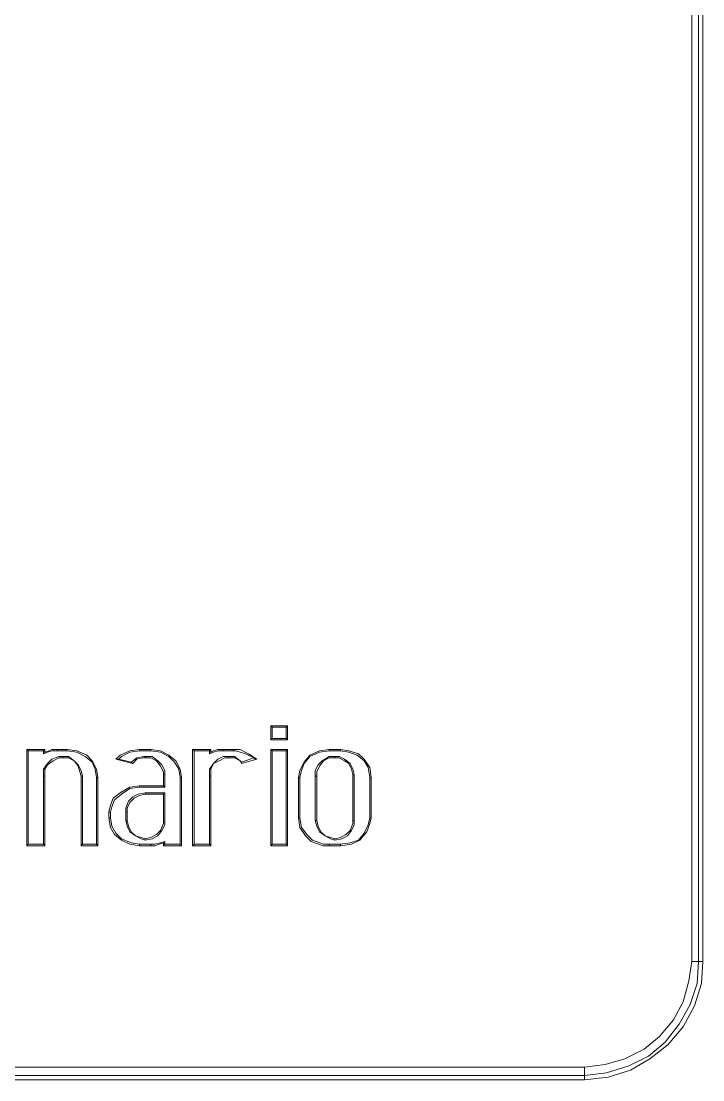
# Model space of a CAD drawing. Header units: centimetres. Extents: x 1.7 to 14.7, y -6.1 to 6.1.
# Drawn here: x 12.969 to 14.694, y -6.121 to -3.442 of the extents above; entities that cross this region are included whole.
import ezdxf

# ---------------------------------------------------------------- set-up
doc = ezdxf.new("R2010")
doc.units = ezdxf.units.CM
doc.header["$MEASUREMENT"] = 0
doc.layers.add('Camada 1', color=7, linetype='Continuous')

msp = doc.modelspace()

# ---------------------------------------------------------------- linework, layer by layer
at = {"layer": 'Camada 1', "color": 251, "lineweight": 9}
for points in [[(14.6662, -5.82161), (14.6662, -5.82161), (14.6662, 5.82004), (14.6662, 5.82004)], [(14.68384, 5.82004), (14.68384, 5.82004), (14.68384, -5.82161), (14.68384, -5.82161)], [(14.69443, -5.82161), (14.69443, -5.82161), (14.69443, 5.82004), (14.69443, 5.82004)], [(13.60434, -5.22895), (13.60434, -5.22895), (13.60082, -5.22542), (13.60082, -5.22542)], [(13.64315, -5.22542), (13.64315, -5.22542), (13.60082, -5.22542), (13.60082, -5.22542)], [(13.60082, -5.22542), (13.60082, -5.22542), (13.60082, -5.2607), (13.60082, -5.2607)], [(13.63962, -5.22895), (13.63962, -5.22895), (13.64315, -5.22542), (13.64315, -5.22542)], [(13.64315, -5.2607), (13.64315, -5.2607), (13.64315, -5.22542), (13.64315, -5.22542)], [(13.63962, -5.22895), (13.63962, -5.22895), (13.60434, -5.22895), (13.60434, -5.22895)], [(13.60434, -5.22895), (13.60434, -5.22895), (13.60434, -5.25717), (13.60434, -5.25717)], [(13.63962, -5.25717), (13.63962, -5.25717), (13.63962, -5.22895), (13.63962, -5.22895)], [(13.60434, -5.25717), (13.60434, -5.25717), (13.60082, -5.2607), (13.60082, -5.2607)], [(13.60082, -5.2607), (13.60082, -5.2607), (13.64315, -5.2607), (13.64315, -5.2607)], [(13.60434, -5.25717), (13.60434, -5.25717), (13.63962, -5.25717), (13.63962, -5.25717)], [(13.63962, -5.25717), (13.63962, -5.25717), (13.64315, -5.2607), (13.64315, -5.2607)], [(12.98698, -5.28892), (12.98698, -5.28892), (12.98345, -5.28539), (12.98345, -5.28539)], [(12.98345, -5.28539), (12.98345, -5.28539), (12.98345, -5.52881), (12.98345, -5.52881)], [(13.02932, -5.28539), (13.02932, -5.28539), (12.98345, -5.28539), (12.98345, -5.28539)], [(13.02579, -5.28892), (13.02579, -5.28892), (12.98698, -5.28892), (12.98698, -5.28892)], [(12.98698, -5.28892), (12.98698, -5.28892), (12.98698, -5.52528), (12.98698, -5.52528)], [(13.02579, -5.28892), (13.02579, -5.28892), (13.02932, -5.28539), (13.02932, -5.28539)], [(13.02579, -5.29598), (13.02579, -5.29598), (13.02579, -5.28892), (13.02579, -5.28892)], [(13.02932, -5.29245), (13.02932, -5.29245), (13.02932, -5.28539), (13.02932, -5.28539)], [(13.06107, -5.28892), (13.06107, -5.28892), (13.06107, -5.28539), (13.06107, -5.28539)], [(13.08576, -5.28539), (13.08576, -5.28539), (13.06107, -5.28539), (13.06107, -5.28539)], [(13.08576, -5.28892), (13.08576, -5.28892), (13.06107, -5.28892), (13.06107, -5.28892)], [(13.07518, -5.30303), (13.07518, -5.30303), (13.07518, -5.30656), (13.07518, -5.30656)], [(13.08576, -5.28892), (13.08576, -5.28892), (13.08576, -5.28539), (13.08576, -5.28539)], [(13.2692, -5.28892), (13.2692, -5.28892), (13.2692, -5.28539), (13.2692, -5.28539)], [(13.29743, -5.28539), (13.29743, -5.28539), (13.2692, -5.28539), (13.2692, -5.28539)], [(13.29743, -5.28892), (13.29743, -5.28892), (13.2692, -5.28892), (13.2692, -5.28892)], [(13.28332, -5.30303), (13.28332, -5.30303), (13.28332, -5.30656), (13.28332, -5.30656)], [(13.29743, -5.28892), (13.29743, -5.28892), (13.29743, -5.28539), (13.29743, -5.28539)], [(13.40679, -5.28892), (13.40679, -5.28892), (13.40326, -5.28539), (13.40326, -5.28539)], [(13.44912, -5.28539), (13.44912, -5.28539), (13.40326, -5.28539), (13.40326, -5.28539)], [(13.40326, -5.28539), (13.40326, -5.28539), (13.40326, -5.52881), (13.40326, -5.52881)], [(13.44559, -5.28892), (13.44559, -5.28892), (13.40679, -5.28892), (13.40679, -5.28892)], [(13.40679, -5.28892), (13.40679, -5.28892), (13.40679, -5.52528), (13.40679, -5.52528)], [(13.44559, -5.28892), (13.44559, -5.28892), (13.44912, -5.28539), (13.44912, -5.28539)], [(13.44559, -5.29598), (13.44559, -5.29598), (13.44559, -5.28892), (13.44559, -5.28892)], [(13.44912, -5.29245), (13.44912, -5.29245), (13.44912, -5.28539), (13.44912, -5.28539)], [(13.48087, -5.28892), (13.48087, -5.28892), (13.48087, -5.28539), (13.48087, -5.28539)], [(13.50557, -5.28539), (13.50557, -5.28539), (13.48087, -5.28539), (13.48087, -5.28539)], [(13.50557, -5.28892), (13.50557, -5.28892), (13.48087, -5.28892), (13.48087, -5.28892)], [(13.50557, -5.28892), (13.50557, -5.28892), (13.50557, -5.28539), (13.50557, -5.28539)], [(13.60434, -5.28892), (13.60434, -5.28892), (13.60082, -5.28539), (13.60082, -5.28539)], [(13.64315, -5.28539), (13.64315, -5.28539), (13.60082, -5.28539), (13.60082, -5.28539)], [(13.60082, -5.28539), (13.60082, -5.28539), (13.60082, -5.52881), (13.60082, -5.52881)], [(13.63962, -5.28892), (13.63962, -5.28892), (13.60434, -5.28892), (13.60434, -5.28892)], [(13.60434, -5.28892), (13.60434, -5.28892), (13.60434, -5.52528), (13.60434, -5.52528)], [(13.63962, -5.28892), (13.63962, -5.28892), (13.64315, -5.28539), (13.64315, -5.28539)], [(13.63962, -5.52528), (13.63962, -5.52528), (13.63962, -5.28892), (13.63962, -5.28892)], [(13.64315, -5.52881), (13.64315, -5.52881), (13.64315, -5.28539), (13.64315, -5.28539)], [(13.74898, -5.28892), (13.74898, -5.28892), (13.74898, -5.28539), (13.74898, -5.28539)], [(13.7772, -5.28539), (13.7772, -5.28539), (13.74898, -5.28539), (13.74898, -5.28539)], [(13.7772, -5.28892), (13.7772, -5.28892), (13.74898, -5.28892), (13.74898, -5.28892)], [(13.76309, -5.30303), (13.76309, -5.30303), (13.76309, -5.30656), (13.76309, -5.30656)], [(13.7772, -5.28892), (13.7772, -5.28892), (13.7772, -5.28539), (13.7772, -5.28539)], [(13.20923, -5.31009), (13.20923, -5.31009), (13.25157, -5.32067), (13.25157, -5.32067)], [(13.21629, -5.31009), (13.21629, -5.31009), (13.24804, -5.31714), (13.24804, -5.31714)], [(13.52673, -5.31714), (13.52673, -5.31714), (13.55848, -5.30656), (13.55848, -5.30656)], [(13.52673, -5.32067), (13.52673, -5.32067), (13.56554, -5.31009), (13.56554, -5.31009)], [(13.02579, -5.52528), (13.02579, -5.52528), (13.02579, -5.35242), (13.02579, -5.35242)], [(13.02579, -5.35242), (13.02579, -5.35242), (13.02932, -5.35242), (13.02932, -5.35242)], [(13.02932, -5.52881), (13.02932, -5.52881), (13.02932, -5.35242), (13.02932, -5.35242)], [(13.12457, -5.35242), (13.12457, -5.35242), (13.12104, -5.35242), (13.12104, -5.35242)], [(13.12104, -5.35242), (13.12104, -5.35242), (13.12104, -5.52881), (13.12104, -5.52881)], [(13.12457, -5.35242), (13.12457, -5.35242), (13.12457, -5.52528), (13.12457, -5.52528)], [(13.15984, -5.52528), (13.15984, -5.52528), (13.15984, -5.35595), (13.15984, -5.35595)], [(13.15984, -5.35595), (13.15984, -5.35595), (13.16337, -5.35595), (13.16337, -5.35595)], [(13.16337, -5.52881), (13.16337, -5.52881), (13.16337, -5.35595), (13.16337, -5.35595)], [(13.32918, -5.34889), (13.32918, -5.34889), (13.32918, -5.37711), (13.32918, -5.37711)], [(13.3327, -5.34889), (13.3327, -5.34889), (13.3327, -5.38064), (13.3327, -5.38064)], [(13.37151, -5.35595), (13.37151, -5.35595), (13.37504, -5.35595), (13.37504, -5.35595)], [(13.44559, -5.52528), (13.44559, -5.52528), (13.44559, -5.35242), (13.44559, -5.35242)], [(13.44559, -5.35242), (13.44559, -5.35242), (13.44912, -5.35242), (13.44912, -5.35242)], [(13.44912, -5.52881), (13.44912, -5.52881), (13.44912, -5.35242), (13.44912, -5.35242)], [(13.6749, -5.35595), (13.6749, -5.35595), (13.67137, -5.35595), (13.67137, -5.35595)], [(13.67137, -5.35595), (13.67137, -5.35595), (13.67137, -5.45825), (13.67137, -5.45825)], [(13.6749, -5.35595), (13.6749, -5.35595), (13.6749, -5.45825), (13.6749, -5.45825)], [(13.7137, -5.35242), (13.7137, -5.35242), (13.7137, -5.46531), (13.7137, -5.46531)], [(13.7137, -5.35242), (13.7137, -5.35242), (13.71723, -5.35242), (13.71723, -5.35242)], [(13.71723, -5.35242), (13.71723, -5.35242), (13.71723, -5.46531), (13.71723, -5.46531)], [(13.81248, -5.34889), (13.81248, -5.34889), (13.80895, -5.34889), (13.80895, -5.34889)], [(13.80895, -5.46531), (13.80895, -5.46531), (13.80895, -5.34889), (13.80895, -5.34889)], [(13.81248, -5.46531), (13.81248, -5.46531), (13.81248, -5.34889), (13.81248, -5.34889)], [(13.85129, -5.45825), (13.85129, -5.45825), (13.85129, -5.35595), (13.85129, -5.35595)], [(13.85129, -5.35595), (13.85129, -5.35595), (13.85482, -5.35595), (13.85482, -5.35595)], [(13.85482, -5.45825), (13.85482, -5.45825), (13.85482, -5.35595), (13.85482, -5.35595)], [(13.2692, -5.38064), (13.2692, -5.38064), (13.2692, -5.37711), (13.2692, -5.37711)], [(13.32918, -5.37711), (13.32918, -5.37711), (13.2692, -5.37711), (13.2692, -5.37711)], [(13.3327, -5.38064), (13.3327, -5.38064), (13.2692, -5.38064), (13.2692, -5.38064)], [(13.3327, -5.38064), (13.3327, -5.38064), (13.32918, -5.37711), (13.32918, -5.37711)], [(13.3327, -5.39475), (13.3327, -5.39475), (13.28332, -5.39475), (13.28332, -5.39475)], [(13.28332, -5.39475), (13.28332, -5.39475), (13.28332, -5.39828), (13.28332, -5.39828)], [(13.32918, -5.39828), (13.32918, -5.39828), (13.28332, -5.39828), (13.28332, -5.39828)], [(13.3327, -5.39475), (13.3327, -5.39475), (13.32918, -5.39828), (13.32918, -5.39828)], [(13.32918, -5.46884), (13.32918, -5.46884), (13.32918, -5.39828), (13.32918, -5.39828)], [(13.3327, -5.46884), (13.3327, -5.46884), (13.3327, -5.39475), (13.3327, -5.39475)], [(13.19512, -5.44414), (13.19512, -5.44414), (13.19159, -5.44414), (13.19159, -5.44414)], [(13.19159, -5.44414), (13.19159, -5.44414), (13.19159, -5.45825), (13.19159, -5.45825)], [(13.19512, -5.45825), (13.19512, -5.45825), (13.19159, -5.45825), (13.19159, -5.45825)], [(13.19512, -5.44414), (13.19512, -5.44414), (13.19512, -5.45825), (13.19512, -5.45825)], [(13.23393, -5.44414), (13.23393, -5.44414), (13.23393, -5.46531), (13.23393, -5.46531)], [(13.23393, -5.44414), (13.23393, -5.44414), (13.23745, -5.44414), (13.23745, -5.44414)], [(13.23393, -5.46531), (13.23393, -5.46531), (13.23745, -5.46531), (13.23745, -5.46531)], [(13.23745, -5.44414), (13.23745, -5.44414), (13.23745, -5.46531), (13.23745, -5.46531)], [(13.6749, -5.45825), (13.6749, -5.45825), (13.67137, -5.45825), (13.67137, -5.45825)], [(13.7137, -5.46531), (13.7137, -5.46531), (13.71723, -5.46531), (13.71723, -5.46531)], [(13.81248, -5.46531), (13.81248, -5.46531), (13.80895, -5.46531), (13.80895, -5.46531)], [(13.85129, -5.45825), (13.85129, -5.45825), (13.85482, -5.45825), (13.85482, -5.45825)], [(13.28332, -5.5147), (13.28332, -5.5147), (13.28332, -5.51117), (13.28332, -5.51117)], [(13.3327, -5.51822), (13.3327, -5.51822), (13.3327, -5.52528), (13.3327, -5.52528)], [(13.76309, -5.5147), (13.76309, -5.5147), (13.76309, -5.51117), (13.76309, -5.51117)], [(12.98698, -5.52528), (12.98698, -5.52528), (12.98345, -5.52881), (12.98345, -5.52881)], [(12.98345, -5.52881), (12.98345, -5.52881), (13.02932, -5.52881), (13.02932, -5.52881)], [(12.98698, -5.52528), (12.98698, -5.52528), (13.02579, -5.52528), (13.02579, -5.52528)], [(13.02579, -5.52528), (13.02579, -5.52528), (13.02932, -5.52881), (13.02932, -5.52881)], [(13.12457, -5.52528), (13.12457, -5.52528), (13.12104, -5.52881), (13.12104, -5.52881)], [(13.12104, -5.52881), (13.12104, -5.52881), (13.16337, -5.52881), (13.16337, -5.52881)], [(13.12457, -5.52528), (13.12457, -5.52528), (13.15984, -5.52528), (13.15984, -5.52528)], [(13.15984, -5.52528), (13.15984, -5.52528), (13.16337, -5.52881), (13.16337, -5.52881)], [(13.2692, -5.52528), (13.2692, -5.52528), (13.29743, -5.52528), (13.29743, -5.52528)], [(13.2692, -5.52528), (13.2692, -5.52528), (13.2692, -5.52881), (13.2692, -5.52881)], [(13.2692, -5.52881), (13.2692, -5.52881), (13.29743, -5.52881), (13.29743, -5.52881)], [(13.29743, -5.52528), (13.29743, -5.52528), (13.29743, -5.52881), (13.29743, -5.52881)], [(13.32918, -5.52175), (13.32918, -5.52175), (13.32918, -5.52881), (13.32918, -5.52881)], [(13.3327, -5.52528), (13.3327, -5.52528), (13.32918, -5.52881), (13.32918, -5.52881)], [(13.32918, -5.52881), (13.32918, -5.52881), (13.37504, -5.52881), (13.37504, -5.52881)], [(13.3327, -5.52528), (13.3327, -5.52528), (13.37151, -5.52528), (13.37151, -5.52528)], [(13.40679, -5.52528), (13.40679, -5.52528), (13.40326, -5.52881), (13.40326, -5.52881)], [(13.40326, -5.52881), (13.40326, -5.52881), (13.44912, -5.52881), (13.44912, -5.52881)], [(13.40679, -5.52528), (13.40679, -5.52528), (13.44559, -5.52528), (13.44559, -5.52528)], [(13.44559, -5.52528), (13.44559, -5.52528), (13.44912, -5.52881), (13.44912, -5.52881)], [(13.60434, -5.52528), (13.60434, -5.52528), (13.60082, -5.52881), (13.60082, -5.52881)], [(13.60082, -5.52881), (13.60082, -5.52881), (13.64315, -5.52881), (13.64315, -5.52881)], [(13.60434, -5.52528), (13.60434, -5.52528), (13.63962, -5.52528), (13.63962, -5.52528)], [(13.63962, -5.52528), (13.63962, -5.52528), (13.64315, -5.52881), (13.64315, -5.52881)], [(13.74898, -5.52528), (13.74898, -5.52528), (13.7772, -5.52528), (13.7772, -5.52528)], [(13.74898, -5.52528), (13.74898, -5.52528), (13.74898, -5.52881), (13.74898, -5.52881)], [(13.74898, -5.52881), (13.74898, -5.52881), (13.7772, -5.52881), (13.7772, -5.52881)], [(13.7772, -5.52528), (13.7772, -5.52528), (13.7772, -5.52881), (13.7772, -5.52881)], [(14.68384, -5.82161), (14.68384, -5.82161), (14.69443, -5.82161), (14.69443, -5.82161)], [(2.0156, -6.08973), (2.0156, -6.08973), (14.39457, -6.08973), (14.39457, -6.08973)], [(14.39457, -6.11089), (14.39457, -6.11089), (2.0156, -6.11089), (2.0156, -6.11089)], [(2.0156, -6.12148), (2.0156, -6.12148), (14.39457, -6.12148), (14.39457, -6.12148)], [(14.39457, -6.11089), (14.39457, -6.11089), (14.39457, -6.12148), (14.39457, -6.12148)]]:
    msp.add_open_spline(points, degree=3, dxfattribs=at)
for points, knots in [([(13.06107, -5.28892), (13.06107, -5.28892), (13.04695, -5.28892), (13.04695, -5.28892), (13.04695, -5.28892), (13.03637, -5.29245), (13.03637, -5.29245), (13.03637, -5.29245), (13.02579, -5.29598), (13.02579, -5.29598)], [0, 0, 0, 0, 0.3333333, 0.3333333, 0.3333333, 0.6666667, 0.6666667, 0.6666667, 1, 1, 1, 1]), ([(13.02579, -5.29598), (13.02579, -5.29598), (13.02579, -5.29245), (13.02579, -5.29245), (13.02579, -5.29245), (13.02932, -5.29245), (13.02932, -5.29245)], [0, 0, 0, 0, 0.5, 0.5, 0.5, 1, 1, 1, 1]), ([(13.02579, -5.35242), (13.02579, -5.35242), (13.02579, -5.33478), (13.02579, -5.33478), (13.02579, -5.33478), (13.03637, -5.32067), (13.03637, -5.32067), (13.03637, -5.32067), (13.04695, -5.31009), (13.04695, -5.31009), (13.04695, -5.31009), (13.06459, -5.30303), (13.06459, -5.30303), (13.06459, -5.30303), (13.07518, -5.30303), (13.07518, -5.30303)], [0, 0, 0, 0, 0.2, 0.2, 0.2, 0.4, 0.4, 0.4, 0.6, 0.6, 0.6, 0.8, 0.8, 0.8, 1, 1, 1, 1]), ([(13.06107, -5.28539), (13.06107, -5.28539), (13.04695, -5.28539), (13.04695, -5.28539), (13.04695, -5.28539), (13.0399, -5.28892), (13.0399, -5.28892), (13.0399, -5.28892), (13.02932, -5.29245), (13.02932, -5.29245)], [0, 0, 0, 0, 0.3333333, 0.3333333, 0.3333333, 0.6666667, 0.6666667, 0.6666667, 1, 1, 1, 1]), ([(13.07518, -5.30303), (13.07518, -5.30303), (13.08929, -5.30303), (13.08929, -5.30303), (13.08929, -5.30303), (13.1034, -5.31361), (13.1034, -5.31361), (13.1034, -5.31361), (13.11398, -5.3242), (13.11398, -5.3242), (13.11398, -5.3242), (13.12104, -5.33831), (13.12104, -5.33831), (13.12104, -5.33831), (13.12457, -5.35242), (13.12457, -5.35242)], [0, 0, 0, 0, 0.2, 0.2, 0.2, 0.4, 0.4, 0.4, 0.6, 0.6, 0.6, 0.8, 0.8, 0.8, 1, 1, 1, 1]), ([(13.16337, -5.35595), (13.16337, -5.35595), (13.15984, -5.33478), (13.15984, -5.33478), (13.15984, -5.33478), (13.14926, -5.31361), (13.14926, -5.31361), (13.14926, -5.31361), (13.13515, -5.2995), (13.13515, -5.2995), (13.13515, -5.2995), (13.11045, -5.28892), (13.11045, -5.28892), (13.11045, -5.28892), (13.08576, -5.28539), (13.08576, -5.28539)], [0, 0, 0, 0, 0.2, 0.2, 0.2, 0.4, 0.4, 0.4, 0.6, 0.6, 0.6, 0.8, 0.8, 0.8, 1, 1, 1, 1]), ([(13.15984, -5.35595), (13.15984, -5.35595), (13.15632, -5.33478), (13.15632, -5.33478), (13.15632, -5.33478), (13.14926, -5.31714), (13.14926, -5.31714), (13.14926, -5.31714), (13.13162, -5.30303), (13.13162, -5.30303), (13.13162, -5.30303), (13.11045, -5.29245), (13.11045, -5.29245), (13.11045, -5.29245), (13.08576, -5.28892), (13.08576, -5.28892)], [0, 0, 0, 0, 0.2, 0.2, 0.2, 0.4, 0.4, 0.4, 0.6, 0.6, 0.6, 0.8, 0.8, 0.8, 1, 1, 1, 1]), ([(13.2692, -5.28539), (13.2692, -5.28539), (13.24451, -5.28892), (13.24451, -5.28892), (13.24451, -5.28892), (13.21982, -5.2995), (13.21982, -5.2995), (13.21982, -5.2995), (13.20923, -5.31009), (13.20923, -5.31009)], [0, 0, 0, 0, 0.3333333, 0.3333333, 0.3333333, 0.6666667, 0.6666667, 0.6666667, 1, 1, 1, 1]), ([(13.2692, -5.28892), (13.2692, -5.28892), (13.24451, -5.29245), (13.24451, -5.29245), (13.24451, -5.29245), (13.22334, -5.30303), (13.22334, -5.30303), (13.22334, -5.30303), (13.21629, -5.31009), (13.21629, -5.31009)], [0, 0, 0, 0, 0.3333333, 0.3333333, 0.3333333, 0.6666667, 0.6666667, 0.6666667, 1, 1, 1, 1]), ([(13.24804, -5.31714), (13.24804, -5.31714), (13.26215, -5.30656), (13.26215, -5.30656), (13.26215, -5.30656), (13.27979, -5.30303), (13.27979, -5.30303), (13.27979, -5.30303), (13.28332, -5.30303), (13.28332, -5.30303)], [0, 0, 0, 0, 0.3333333, 0.3333333, 0.3333333, 0.6666667, 0.6666667, 0.6666667, 1, 1, 1, 1]), ([(13.28332, -5.30303), (13.28332, -5.30303), (13.30095, -5.30303), (13.30095, -5.30303), (13.30095, -5.30303), (13.31507, -5.31361), (13.31507, -5.31361), (13.31507, -5.31361), (13.32565, -5.3242), (13.32565, -5.3242), (13.32565, -5.3242), (13.3327, -5.33831), (13.3327, -5.33831), (13.3327, -5.33831), (13.3327, -5.34889), (13.3327, -5.34889)], [0, 0, 0, 0, 0.2, 0.2, 0.2, 0.4, 0.4, 0.4, 0.6, 0.6, 0.6, 0.8, 0.8, 0.8, 1, 1, 1, 1]), ([(13.37504, -5.35595), (13.37504, -5.35595), (13.37151, -5.33478), (13.37151, -5.33478), (13.37151, -5.33478), (13.36093, -5.31361), (13.36093, -5.31361), (13.36093, -5.31361), (13.34329, -5.2995), (13.34329, -5.2995), (13.34329, -5.2995), (13.32212, -5.28892), (13.32212, -5.28892), (13.32212, -5.28892), (13.29743, -5.28539), (13.29743, -5.28539)], [0, 0, 0, 0, 0.2, 0.2, 0.2, 0.4, 0.4, 0.4, 0.6, 0.6, 0.6, 0.8, 0.8, 0.8, 1, 1, 1, 1]), ([(13.37151, -5.35595), (13.37151, -5.35595), (13.36798, -5.33478), (13.36798, -5.33478), (13.36798, -5.33478), (13.3574, -5.31714), (13.3574, -5.31714), (13.3574, -5.31714), (13.34329, -5.30303), (13.34329, -5.30303), (13.34329, -5.30303), (13.32212, -5.29245), (13.32212, -5.29245), (13.32212, -5.29245), (13.29743, -5.28892), (13.29743, -5.28892)], [0, 0, 0, 0, 0.2, 0.2, 0.2, 0.4, 0.4, 0.4, 0.6, 0.6, 0.6, 0.8, 0.8, 0.8, 1, 1, 1, 1]), ([(13.48087, -5.28892), (13.48087, -5.28892), (13.46676, -5.28892), (13.46676, -5.28892), (13.46676, -5.28892), (13.45618, -5.29245), (13.45618, -5.29245), (13.45618, -5.29245), (13.44559, -5.29598), (13.44559, -5.29598)], [0, 0, 0, 0, 0.3333333, 0.3333333, 0.3333333, 0.6666667, 0.6666667, 0.6666667, 1, 1, 1, 1]), ([(13.44559, -5.29598), (13.44559, -5.29598), (13.44559, -5.29245), (13.44559, -5.29245), (13.44559, -5.29245), (13.44912, -5.29245), (13.44912, -5.29245)], [0, 0, 0, 0, 0.5, 0.5, 0.5, 1, 1, 1, 1]), ([(13.44559, -5.35242), (13.44559, -5.35242), (13.44559, -5.33478), (13.44559, -5.33478), (13.44559, -5.33478), (13.45618, -5.32067), (13.45618, -5.32067), (13.45618, -5.32067), (13.46676, -5.31009), (13.46676, -5.31009), (13.46676, -5.31009), (13.48087, -5.30303), (13.48087, -5.30303), (13.48087, -5.30303), (13.49498, -5.30303), (13.49498, -5.30303)], [0, 0, 0, 0, 0.2, 0.2, 0.2, 0.4, 0.4, 0.4, 0.6, 0.6, 0.6, 0.8, 0.8, 0.8, 1, 1, 1, 1]), ([(13.48087, -5.28539), (13.48087, -5.28539), (13.46676, -5.28539), (13.46676, -5.28539), (13.46676, -5.28539), (13.45618, -5.28892), (13.45618, -5.28892), (13.45618, -5.28892), (13.44912, -5.29245), (13.44912, -5.29245)], [0, 0, 0, 0, 0.3333333, 0.3333333, 0.3333333, 0.6666667, 0.6666667, 0.6666667, 1, 1, 1, 1]), ([(13.49498, -5.30303), (13.49498, -5.30303), (13.49498, -5.30303), (13.49498, -5.30303), (13.49498, -5.30303), (13.49498, -5.30656), (13.49498, -5.30656)], [0, 0, 0, 0, 0.5, 0.5, 0.5, 1, 1, 1, 1]), ([(13.49498, -5.30303), (13.49498, -5.30303), (13.50909, -5.30303), (13.50909, -5.30303), (13.50909, -5.30303), (13.5232, -5.31361), (13.5232, -5.31361), (13.5232, -5.31361), (13.52673, -5.31714), (13.52673, -5.31714)], [0, 0, 0, 0, 0.3333333, 0.3333333, 0.3333333, 0.6666667, 0.6666667, 0.6666667, 1, 1, 1, 1]), ([(13.56554, -5.31009), (13.56554, -5.31009), (13.54437, -5.29598), (13.54437, -5.29598), (13.54437, -5.29598), (13.5232, -5.28539), (13.5232, -5.28539), (13.5232, -5.28539), (13.50557, -5.28539), (13.50557, -5.28539)], [0, 0, 0, 0, 0.3333333, 0.3333333, 0.3333333, 0.6666667, 0.6666667, 0.6666667, 1, 1, 1, 1]), ([(13.55848, -5.30656), (13.55848, -5.30656), (13.53732, -5.29598), (13.53732, -5.29598), (13.53732, -5.29598), (13.51262, -5.28892), (13.51262, -5.28892), (13.51262, -5.28892), (13.50557, -5.28892), (13.50557, -5.28892)], [0, 0, 0, 0, 0.3333333, 0.3333333, 0.3333333, 0.6666667, 0.6666667, 0.6666667, 1, 1, 1, 1]), ([(13.74898, -5.28539), (13.74898, -5.28539), (13.72429, -5.28892), (13.72429, -5.28892), (13.72429, -5.28892), (13.69959, -5.2995), (13.69959, -5.2995), (13.69959, -5.2995), (13.68548, -5.31714), (13.68548, -5.31714), (13.68548, -5.31714), (13.6749, -5.33831), (13.6749, -5.33831), (13.6749, -5.33831), (13.67137, -5.35595), (13.67137, -5.35595)], [0, 0, 0, 0, 0.2, 0.2, 0.2, 0.4, 0.4, 0.4, 0.6, 0.6, 0.6, 0.8, 0.8, 0.8, 1, 1, 1, 1]), ([(13.74898, -5.28892), (13.74898, -5.28892), (13.72429, -5.29245), (13.72429, -5.29245), (13.72429, -5.29245), (13.69959, -5.30303), (13.69959, -5.30303), (13.69959, -5.30303), (13.68548, -5.32067), (13.68548, -5.32067), (13.68548, -5.32067), (13.67843, -5.33831), (13.67843, -5.33831), (13.67843, -5.33831), (13.6749, -5.35595), (13.6749, -5.35595)], [0, 0, 0, 0, 0.2, 0.2, 0.2, 0.4, 0.4, 0.4, 0.6, 0.6, 0.6, 0.8, 0.8, 0.8, 1, 1, 1, 1]), ([(13.76309, -5.30303), (13.76309, -5.30303), (13.74898, -5.30303), (13.74898, -5.30303), (13.74898, -5.30303), (13.73134, -5.31361), (13.73134, -5.31361), (13.73134, -5.31361), (13.72076, -5.3242), (13.72076, -5.3242), (13.72076, -5.3242), (13.7137, -5.33831), (13.7137, -5.33831), (13.7137, -5.33831), (13.7137, -5.35242), (13.7137, -5.35242)], [0, 0, 0, 0, 0.2, 0.2, 0.2, 0.4, 0.4, 0.4, 0.6, 0.6, 0.6, 0.8, 0.8, 0.8, 1, 1, 1, 1]), ([(13.81248, -5.34889), (13.81248, -5.34889), (13.80895, -5.33478), (13.80895, -5.33478), (13.80895, -5.33478), (13.8019, -5.32067), (13.8019, -5.32067), (13.8019, -5.32067), (13.78779, -5.31009), (13.78779, -5.31009), (13.78779, -5.31009), (13.77368, -5.30303), (13.77368, -5.30303), (13.77368, -5.30303), (13.76309, -5.30303), (13.76309, -5.30303)], [0, 0, 0, 0, 0.2, 0.2, 0.2, 0.4, 0.4, 0.4, 0.6, 0.6, 0.6, 0.8, 0.8, 0.8, 1, 1, 1, 1]), ([(13.85482, -5.35595), (13.85482, -5.35595), (13.85129, -5.33125), (13.85129, -5.33125), (13.85129, -5.33125), (13.83718, -5.31009), (13.83718, -5.31009), (13.83718, -5.31009), (13.82307, -5.29598), (13.82307, -5.29598), (13.82307, -5.29598), (13.79837, -5.28892), (13.79837, -5.28892), (13.79837, -5.28892), (13.7772, -5.28539), (13.7772, -5.28539)], [0, 0, 0, 0, 0.2, 0.2, 0.2, 0.4, 0.4, 0.4, 0.6, 0.6, 0.6, 0.8, 0.8, 0.8, 1, 1, 1, 1]), ([(13.85129, -5.35595), (13.85129, -5.35595), (13.84776, -5.33125), (13.84776, -5.33125), (13.84776, -5.33125), (13.83718, -5.31361), (13.83718, -5.31361), (13.83718, -5.31361), (13.81954, -5.2995), (13.81954, -5.2995), (13.81954, -5.2995), (13.79837, -5.29245), (13.79837, -5.29245), (13.79837, -5.29245), (13.7772, -5.28892), (13.7772, -5.28892)], [0, 0, 0, 0, 0.2, 0.2, 0.2, 0.4, 0.4, 0.4, 0.6, 0.6, 0.6, 0.8, 0.8, 0.8, 1, 1, 1, 1]), ([(13.02932, -5.35242), (13.02932, -5.35242), (13.02932, -5.33478), (13.02932, -5.33478), (13.02932, -5.33478), (13.03637, -5.3242), (13.03637, -5.3242), (13.03637, -5.3242), (13.05048, -5.31361), (13.05048, -5.31361), (13.05048, -5.31361), (13.06459, -5.30656), (13.06459, -5.30656), (13.06459, -5.30656), (13.07518, -5.30656), (13.07518, -5.30656)], [0, 0, 0, 0, 0.2, 0.2, 0.2, 0.4, 0.4, 0.4, 0.6, 0.6, 0.6, 0.8, 0.8, 0.8, 1, 1, 1, 1]), ([(13.07518, -5.30656), (13.07518, -5.30656), (13.08929, -5.30656), (13.08929, -5.30656), (13.08929, -5.30656), (13.1034, -5.31361), (13.1034, -5.31361), (13.1034, -5.31361), (13.11398, -5.32773), (13.11398, -5.32773), (13.11398, -5.32773), (13.11751, -5.34184), (13.11751, -5.34184), (13.11751, -5.34184), (13.12104, -5.35242), (13.12104, -5.35242)], [0, 0, 0, 0, 0.2, 0.2, 0.2, 0.4, 0.4, 0.4, 0.6, 0.6, 0.6, 0.8, 0.8, 0.8, 1, 1, 1, 1]), ([(13.21629, -5.31009), (13.21629, -5.31009), (13.21276, -5.31009), (13.21276, -5.31009), (13.21276, -5.31009), (13.20923, -5.31009), (13.20923, -5.31009)], [0, 0, 0, 0, 0.5, 0.5, 0.5, 1, 1, 1, 1]), ([(13.24804, -5.31714), (13.24804, -5.31714), (13.24804, -5.31714), (13.24804, -5.31714), (13.24804, -5.31714), (13.25157, -5.32067), (13.25157, -5.32067)], [0, 0, 0, 0, 0.5, 0.5, 0.5, 1, 1, 1, 1]), ([(13.25157, -5.32067), (13.25157, -5.32067), (13.26215, -5.31009), (13.26215, -5.31009), (13.26215, -5.31009), (13.27626, -5.30656), (13.27626, -5.30656), (13.27626, -5.30656), (13.28332, -5.30656), (13.28332, -5.30656)], [0, 0, 0, 0, 0.3333333, 0.3333333, 0.3333333, 0.6666667, 0.6666667, 0.6666667, 1, 1, 1, 1]), ([(13.28332, -5.30656), (13.28332, -5.30656), (13.29743, -5.30656), (13.29743, -5.30656), (13.29743, -5.30656), (13.31154, -5.31361), (13.31154, -5.31361), (13.31154, -5.31361), (13.32212, -5.32773), (13.32212, -5.32773), (13.32212, -5.32773), (13.32918, -5.34184), (13.32918, -5.34184), (13.32918, -5.34184), (13.32918, -5.34889), (13.32918, -5.34889)], [0, 0, 0, 0, 0.2, 0.2, 0.2, 0.4, 0.4, 0.4, 0.6, 0.6, 0.6, 0.8, 0.8, 0.8, 1, 1, 1, 1]), ([(13.44912, -5.35242), (13.44912, -5.35242), (13.44912, -5.33478), (13.44912, -5.33478), (13.44912, -5.33478), (13.45618, -5.32067), (13.45618, -5.32067), (13.45618, -5.32067), (13.47029, -5.31361), (13.47029, -5.31361), (13.47029, -5.31361), (13.4844, -5.30656), (13.4844, -5.30656), (13.4844, -5.30656), (13.49498, -5.30656), (13.49498, -5.30656)], [0, 0, 0, 0, 0.2, 0.2, 0.2, 0.4, 0.4, 0.4, 0.6, 0.6, 0.6, 0.8, 0.8, 0.8, 1, 1, 1, 1]), ([(13.49498, -5.30656), (13.49498, -5.30656), (13.50909, -5.30656), (13.50909, -5.30656), (13.50909, -5.30656), (13.5232, -5.31361), (13.5232, -5.31361), (13.5232, -5.31361), (13.52673, -5.32067), (13.52673, -5.32067)], [0, 0, 0, 0, 0.3333333, 0.3333333, 0.3333333, 0.6666667, 0.6666667, 0.6666667, 1, 1, 1, 1]), ([(13.52673, -5.31714), (13.52673, -5.31714), (13.52673, -5.31714), (13.52673, -5.31714), (13.52673, -5.31714), (13.52673, -5.32067), (13.52673, -5.32067)], [0, 0, 0, 0, 0.5, 0.5, 0.5, 1, 1, 1, 1]), ([(13.55848, -5.30656), (13.55848, -5.30656), (13.56201, -5.31009), (13.56201, -5.31009), (13.56201, -5.31009), (13.56554, -5.31009), (13.56554, -5.31009)], [0, 0, 0, 0, 0.5, 0.5, 0.5, 1, 1, 1, 1]), ([(13.76309, -5.30656), (13.76309, -5.30656), (13.74898, -5.30656), (13.74898, -5.30656), (13.74898, -5.30656), (13.73487, -5.31361), (13.73487, -5.31361), (13.73487, -5.31361), (13.72429, -5.32773), (13.72429, -5.32773), (13.72429, -5.32773), (13.71723, -5.34184), (13.71723, -5.34184), (13.71723, -5.34184), (13.71723, -5.35242), (13.71723, -5.35242)], [0, 0, 0, 0, 0.2, 0.2, 0.2, 0.4, 0.4, 0.4, 0.6, 0.6, 0.6, 0.8, 0.8, 0.8, 1, 1, 1, 1]), ([(13.80895, -5.34889), (13.80895, -5.34889), (13.80543, -5.33478), (13.80543, -5.33478), (13.80543, -5.33478), (13.79837, -5.32067), (13.79837, -5.32067), (13.79837, -5.32067), (13.78779, -5.31361), (13.78779, -5.31361), (13.78779, -5.31361), (13.77368, -5.30656), (13.77368, -5.30656), (13.77368, -5.30656), (13.76309, -5.30656), (13.76309, -5.30656)], [0, 0, 0, 0, 0.2, 0.2, 0.2, 0.4, 0.4, 0.4, 0.6, 0.6, 0.6, 0.8, 0.8, 0.8, 1, 1, 1, 1]), ([(13.3327, -5.34889), (13.3327, -5.34889), (13.3327, -5.34889), (13.3327, -5.34889), (13.3327, -5.34889), (13.32918, -5.34889), (13.32918, -5.34889)], [0, 0, 0, 0, 0.5, 0.5, 0.5, 1, 1, 1, 1]), ([(13.37151, -5.52528), (13.37151, -5.52528), (13.37151, -5.47942), (13.37151, -5.47942), (13.37151, -5.47942), (13.37151, -5.43003), (13.37151, -5.43003), (13.37151, -5.43003), (13.37151, -5.35595), (13.37151, -5.35595)], [0, 0, 0, 0, 0.3333333, 0.3333333, 0.3333333, 0.6666667, 0.6666667, 0.6666667, 1, 1, 1, 1]), ([(13.37504, -5.52881), (13.37504, -5.52881), (13.37504, -5.48295), (13.37504, -5.48295), (13.37504, -5.48295), (13.37504, -5.43356), (13.37504, -5.43356), (13.37504, -5.43356), (13.37504, -5.35595), (13.37504, -5.35595)], [0, 0, 0, 0, 0.3333333, 0.3333333, 0.3333333, 0.6666667, 0.6666667, 0.6666667, 1, 1, 1, 1]), ([(13.2692, -5.37711), (13.2692, -5.37711), (13.24451, -5.38064), (13.24451, -5.38064), (13.24451, -5.38064), (13.21982, -5.39475), (13.21982, -5.39475), (13.21982, -5.39475), (13.20218, -5.40886), (13.20218, -5.40886), (13.20218, -5.40886), (13.19512, -5.4265), (13.19512, -5.4265), (13.19512, -5.4265), (13.19159, -5.44414), (13.19159, -5.44414)], [0, 0, 0, 0, 0.2, 0.2, 0.2, 0.4, 0.4, 0.4, 0.6, 0.6, 0.6, 0.8, 0.8, 0.8, 1, 1, 1, 1]), ([(13.2692, -5.38064), (13.2692, -5.38064), (13.24451, -5.38417), (13.24451, -5.38417), (13.24451, -5.38417), (13.22334, -5.39828), (13.22334, -5.39828), (13.22334, -5.39828), (13.2057, -5.41239), (13.2057, -5.41239), (13.2057, -5.41239), (13.19865, -5.43003), (13.19865, -5.43003), (13.19865, -5.43003), (13.19512, -5.44414), (13.19512, -5.44414)], [0, 0, 0, 0, 0.2, 0.2, 0.2, 0.4, 0.4, 0.4, 0.6, 0.6, 0.6, 0.8, 0.8, 0.8, 1, 1, 1, 1]), ([(13.28332, -5.39475), (13.28332, -5.39475), (13.26568, -5.39828), (13.26568, -5.39828), (13.26568, -5.39828), (13.25157, -5.40534), (13.25157, -5.40534), (13.25157, -5.40534), (13.24098, -5.41592), (13.24098, -5.41592), (13.24098, -5.41592), (13.23393, -5.43356), (13.23393, -5.43356), (13.23393, -5.43356), (13.23393, -5.44414), (13.23393, -5.44414)], [0, 0, 0, 0, 0.2, 0.2, 0.2, 0.4, 0.4, 0.4, 0.6, 0.6, 0.6, 0.8, 0.8, 0.8, 1, 1, 1, 1]), ([(13.28332, -5.39828), (13.28332, -5.39828), (13.2692, -5.40181), (13.2692, -5.40181), (13.2692, -5.40181), (13.25509, -5.40886), (13.25509, -5.40886), (13.25509, -5.40886), (13.24451, -5.41945), (13.24451, -5.41945), (13.24451, -5.41945), (13.23745, -5.43356), (13.23745, -5.43356), (13.23745, -5.43356), (13.23745, -5.44414), (13.23745, -5.44414)], [0, 0, 0, 0, 0.2, 0.2, 0.2, 0.4, 0.4, 0.4, 0.6, 0.6, 0.6, 0.8, 0.8, 0.8, 1, 1, 1, 1]), ([(13.19159, -5.45825), (13.19159, -5.45825), (13.19512, -5.48295), (13.19512, -5.48295), (13.19512, -5.48295), (13.2057, -5.50059), (13.2057, -5.50059), (13.2057, -5.50059), (13.22334, -5.5147), (13.22334, -5.5147), (13.22334, -5.5147), (13.24451, -5.52528), (13.24451, -5.52528), (13.24451, -5.52528), (13.2692, -5.52881), (13.2692, -5.52881)], [0, 0, 0, 0, 0.2, 0.2, 0.2, 0.4, 0.4, 0.4, 0.6, 0.6, 0.6, 0.8, 0.8, 0.8, 1, 1, 1, 1]), ([(13.19512, -5.45825), (13.19512, -5.45825), (13.19865, -5.47942), (13.19865, -5.47942), (13.19865, -5.47942), (13.20923, -5.49706), (13.20923, -5.49706), (13.20923, -5.49706), (13.22334, -5.51117), (13.22334, -5.51117), (13.22334, -5.51117), (13.24804, -5.52175), (13.24804, -5.52175), (13.24804, -5.52175), (13.2692, -5.52528), (13.2692, -5.52528)], [0, 0, 0, 0, 0.2, 0.2, 0.2, 0.4, 0.4, 0.4, 0.6, 0.6, 0.6, 0.8, 0.8, 0.8, 1, 1, 1, 1]), ([(13.23393, -5.46531), (13.23393, -5.46531), (13.23745, -5.47942), (13.23745, -5.47942), (13.23745, -5.47942), (13.24451, -5.49353), (13.24451, -5.49353), (13.24451, -5.49353), (13.25862, -5.50411), (13.25862, -5.50411), (13.25862, -5.50411), (13.27273, -5.51117), (13.27273, -5.51117), (13.27273, -5.51117), (13.28332, -5.5147), (13.28332, -5.5147)], [0, 0, 0, 0, 0.2, 0.2, 0.2, 0.4, 0.4, 0.4, 0.6, 0.6, 0.6, 0.8, 0.8, 0.8, 1, 1, 1, 1]), ([(13.23745, -5.46531), (13.23745, -5.46531), (13.24098, -5.47942), (13.24098, -5.47942), (13.24098, -5.47942), (13.24804, -5.49353), (13.24804, -5.49353), (13.24804, -5.49353), (13.25862, -5.50411), (13.25862, -5.50411), (13.25862, -5.50411), (13.27273, -5.50764), (13.27273, -5.50764), (13.27273, -5.50764), (13.28332, -5.51117), (13.28332, -5.51117)], [0, 0, 0, 0, 0.2, 0.2, 0.2, 0.4, 0.4, 0.4, 0.6, 0.6, 0.6, 0.8, 0.8, 0.8, 1, 1, 1, 1]), ([(13.67137, -5.45825), (13.67137, -5.45825), (13.6749, -5.48295), (13.6749, -5.48295), (13.6749, -5.48295), (13.68901, -5.50411), (13.68901, -5.50411), (13.68901, -5.50411), (13.70312, -5.51822), (13.70312, -5.51822), (13.70312, -5.51822), (13.73487, -5.52881), (13.73487, -5.52881), (13.73487, -5.52881), (13.74898, -5.52881), (13.74898, -5.52881)], [0, 0, 0, 0, 0.2, 0.2, 0.2, 0.4, 0.4, 0.4, 0.6, 0.6, 0.6, 0.8, 0.8, 0.8, 1, 1, 1, 1]), ([(13.6749, -5.45825), (13.6749, -5.45825), (13.67843, -5.48295), (13.67843, -5.48295), (13.67843, -5.48295), (13.69254, -5.50059), (13.69254, -5.50059), (13.69254, -5.50059), (13.70665, -5.5147), (13.70665, -5.5147), (13.70665, -5.5147), (13.73487, -5.52528), (13.73487, -5.52528), (13.73487, -5.52528), (13.74898, -5.52528), (13.74898, -5.52528)], [0, 0, 0, 0, 0.2, 0.2, 0.2, 0.4, 0.4, 0.4, 0.6, 0.6, 0.6, 0.8, 0.8, 0.8, 1, 1, 1, 1]), ([(13.7137, -5.46531), (13.7137, -5.46531), (13.71723, -5.47942), (13.71723, -5.47942), (13.71723, -5.47942), (13.72429, -5.49353), (13.72429, -5.49353), (13.72429, -5.49353), (13.7384, -5.50411), (13.7384, -5.50411), (13.7384, -5.50411), (13.75251, -5.51117), (13.75251, -5.51117), (13.75251, -5.51117), (13.76309, -5.5147), (13.76309, -5.5147)], [0, 0, 0, 0, 0.2, 0.2, 0.2, 0.4, 0.4, 0.4, 0.6, 0.6, 0.6, 0.8, 0.8, 0.8, 1, 1, 1, 1]), ([(13.71723, -5.46531), (13.71723, -5.46531), (13.72076, -5.47942), (13.72076, -5.47942), (13.72076, -5.47942), (13.72782, -5.49353), (13.72782, -5.49353), (13.72782, -5.49353), (13.7384, -5.50411), (13.7384, -5.50411), (13.7384, -5.50411), (13.75251, -5.50764), (13.75251, -5.50764), (13.75251, -5.50764), (13.76309, -5.51117), (13.76309, -5.51117)], [0, 0, 0, 0, 0.2, 0.2, 0.2, 0.4, 0.4, 0.4, 0.6, 0.6, 0.6, 0.8, 0.8, 0.8, 1, 1, 1, 1]), ([(13.76309, -5.5147), (13.76309, -5.5147), (13.78073, -5.51117), (13.78073, -5.51117), (13.78073, -5.51117), (13.79484, -5.50411), (13.79484, -5.50411), (13.79484, -5.50411), (13.80543, -5.49), (13.80543, -5.49), (13.80543, -5.49), (13.81248, -5.47589), (13.81248, -5.47589), (13.81248, -5.47589), (13.81248, -5.46531), (13.81248, -5.46531)], [0, 0, 0, 0, 0.2, 0.2, 0.2, 0.4, 0.4, 0.4, 0.6, 0.6, 0.6, 0.8, 0.8, 0.8, 1, 1, 1, 1]), ([(13.76309, -5.51117), (13.76309, -5.51117), (13.7772, -5.50764), (13.7772, -5.50764), (13.7772, -5.50764), (13.79132, -5.50059), (13.79132, -5.50059), (13.79132, -5.50059), (13.8019, -5.49), (13.8019, -5.49), (13.8019, -5.49), (13.80895, -5.47236), (13.80895, -5.47236), (13.80895, -5.47236), (13.80895, -5.46531), (13.80895, -5.46531)], [0, 0, 0, 0, 0.2, 0.2, 0.2, 0.4, 0.4, 0.4, 0.6, 0.6, 0.6, 0.8, 0.8, 0.8, 1, 1, 1, 1]), ([(13.7772, -5.52528), (13.7772, -5.52528), (13.8019, -5.52175), (13.8019, -5.52175), (13.8019, -5.52175), (13.82307, -5.5147), (13.82307, -5.5147), (13.82307, -5.5147), (13.83718, -5.49706), (13.83718, -5.49706), (13.83718, -5.49706), (13.84776, -5.47589), (13.84776, -5.47589), (13.84776, -5.47589), (13.85129, -5.45825), (13.85129, -5.45825)], [0, 0, 0, 0, 0.2, 0.2, 0.2, 0.4, 0.4, 0.4, 0.6, 0.6, 0.6, 0.8, 0.8, 0.8, 1, 1, 1, 1]), ([(13.7772, -5.52881), (13.7772, -5.52881), (13.80543, -5.52528), (13.80543, -5.52528), (13.80543, -5.52528), (13.82659, -5.5147), (13.82659, -5.5147), (13.82659, -5.5147), (13.84423, -5.49353), (13.84423, -5.49353), (13.84423, -5.49353), (13.85129, -5.47236), (13.85129, -5.47236), (13.85129, -5.47236), (13.85482, -5.45825), (13.85482, -5.45825)], [0, 0, 0, 0, 0.2, 0.2, 0.2, 0.4, 0.4, 0.4, 0.6, 0.6, 0.6, 0.8, 0.8, 0.8, 1, 1, 1, 1]), ([(13.28332, -5.5147), (13.28332, -5.5147), (13.30095, -5.51117), (13.30095, -5.51117), (13.30095, -5.51117), (13.31507, -5.50411), (13.31507, -5.50411), (13.31507, -5.50411), (13.32565, -5.49), (13.32565, -5.49), (13.32565, -5.49), (13.3327, -5.47589), (13.3327, -5.47589), (13.3327, -5.47589), (13.3327, -5.46884), (13.3327, -5.46884)], [0, 0, 0, 0, 0.2, 0.2, 0.2, 0.4, 0.4, 0.4, 0.6, 0.6, 0.6, 0.8, 0.8, 0.8, 1, 1, 1, 1]), ([(13.28332, -5.51117), (13.28332, -5.51117), (13.29743, -5.50764), (13.29743, -5.50764), (13.29743, -5.50764), (13.31154, -5.50059), (13.31154, -5.50059), (13.31154, -5.50059), (13.32212, -5.49), (13.32212, -5.49), (13.32212, -5.49), (13.32918, -5.47236), (13.32918, -5.47236), (13.32918, -5.47236), (13.32918, -5.46884), (13.32918, -5.46884)], [0, 0, 0, 0, 0.2, 0.2, 0.2, 0.4, 0.4, 0.4, 0.6, 0.6, 0.6, 0.8, 0.8, 0.8, 1, 1, 1, 1]), ([(13.3327, -5.46884), (13.3327, -5.46884), (13.3327, -5.46884), (13.3327, -5.46884), (13.3327, -5.46884), (13.32918, -5.46884), (13.32918, -5.46884)], [0, 0, 0, 0, 0.5, 0.5, 0.5, 1, 1, 1, 1]), ([(13.29743, -5.52528), (13.29743, -5.52528), (13.30801, -5.52528), (13.30801, -5.52528), (13.30801, -5.52528), (13.32212, -5.52175), (13.32212, -5.52175), (13.32212, -5.52175), (13.3327, -5.51822), (13.3327, -5.51822)], [0, 0, 0, 0, 0.3333333, 0.3333333, 0.3333333, 0.6666667, 0.6666667, 0.6666667, 1, 1, 1, 1]), ([(13.3327, -5.51822), (13.3327, -5.51822), (13.3327, -5.52175), (13.3327, -5.52175), (13.3327, -5.52175), (13.32918, -5.52175), (13.32918, -5.52175)], [0, 0, 0, 0, 0.5, 0.5, 0.5, 1, 1, 1, 1]), ([(13.29743, -5.52881), (13.29743, -5.52881), (13.30801, -5.52881), (13.30801, -5.52881), (13.30801, -5.52881), (13.31859, -5.52528), (13.31859, -5.52528), (13.31859, -5.52528), (13.32918, -5.52175), (13.32918, -5.52175)], [0, 0, 0, 0, 0.3333333, 0.3333333, 0.3333333, 0.6666667, 0.6666667, 0.6666667, 1, 1, 1, 1]), ([(13.37151, -5.52528), (13.37151, -5.52528), (13.37151, -5.52881), (13.37151, -5.52881), (13.37151, -5.52881), (13.37504, -5.52881), (13.37504, -5.52881)], [0, 0, 0, 0, 0.5, 0.5, 0.5, 1, 1, 1, 1]), ([(14.68384, -5.82161), (14.68384, -5.82161), (14.68032, -5.87806), (14.68032, -5.87806), (14.68032, -5.87806), (14.66268, -5.93098), (14.66268, -5.93098), (14.66268, -5.93098), (14.63445, -5.98036), (14.63445, -5.98036), (14.63445, -5.98036), (14.59918, -6.02622), (14.59918, -6.02622), (14.59918, -6.02622), (14.55684, -6.0615), (14.55684, -6.0615), (14.55684, -6.0615), (14.50745, -6.0862), (14.50745, -6.0862), (14.50745, -6.0862), (14.45101, -6.10384), (14.45101, -6.10384), (14.45101, -6.10384), (14.39457, -6.11089), (14.39457, -6.11089)], [0, 0, 0, 0, 0.125, 0.125, 0.125, 0.25, 0.25, 0.25, 0.375, 0.375, 0.375, 0.5, 0.5, 0.5, 0.625, 0.625, 0.625, 0.75, 0.75, 0.75, 0.875, 0.875, 0.875, 1, 1, 1, 1]), ([(14.39457, -6.08973), (14.39457, -6.08973), (14.44748, -6.08267), (14.44748, -6.08267), (14.44748, -6.08267), (14.49687, -6.06856), (14.49687, -6.06856), (14.49687, -6.06856), (14.54626, -6.04386), (14.54626, -6.04386), (14.54626, -6.04386), (14.58507, -6.01211), (14.58507, -6.01211), (14.58507, -6.01211), (14.62034, -5.96978), (14.62034, -5.96978), (14.62034, -5.96978), (14.64504, -5.92392), (14.64504, -5.92392), (14.64504, -5.92392), (14.65915, -5.871), (14.65915, -5.871), (14.65915, -5.871), (14.6662, -5.82161), (14.6662, -5.82161)], [0, 0, 0, 0, 0.125, 0.125, 0.125, 0.25, 0.25, 0.25, 0.375, 0.375, 0.375, 0.5, 0.5, 0.5, 0.625, 0.625, 0.625, 0.75, 0.75, 0.75, 0.875, 0.875, 0.875, 1, 1, 1, 1]), ([(14.39457, -6.12148), (14.39457, -6.12148), (14.45454, -6.11442), (14.45454, -6.11442), (14.45454, -6.11442), (14.51098, -6.09678), (14.51098, -6.09678), (14.51098, -6.09678), (14.56037, -6.06856), (14.56037, -6.06856), (14.56037, -6.06856), (14.60623, -6.03328), (14.60623, -6.03328), (14.60623, -6.03328), (14.64504, -5.98742), (14.64504, -5.98742), (14.64504, -5.98742), (14.67326, -5.9345), (14.67326, -5.9345), (14.67326, -5.9345), (14.6909, -5.87806), (14.6909, -5.87806), (14.6909, -5.87806), (14.69443, -5.82161), (14.69443, -5.82161)], [0, 0, 0, 0, 0.125, 0.125, 0.125, 0.25, 0.25, 0.25, 0.375, 0.375, 0.375, 0.5, 0.5, 0.5, 0.625, 0.625, 0.625, 0.75, 0.75, 0.75, 0.875, 0.875, 0.875, 1, 1, 1, 1]), ([(14.68384, -5.82161), (14.68384, -5.82161), (14.68384, -5.82161), (14.68384, -5.82161), (14.68384, -5.82161), (14.68032, -5.82161), (14.68032, -5.82161), (14.68032, -5.82161), (14.67679, -5.82161), (14.67679, -5.82161), (14.67679, -5.82161), (14.67326, -5.82161), (14.67326, -5.82161), (14.67326, -5.82161), (14.66973, -5.82161), (14.66973, -5.82161), (14.66973, -5.82161), (14.6662, -5.82161), (14.6662, -5.82161)], [0, 0, 0, 0, 0.1666667, 0.1666667, 0.1666667, 0.3333333, 0.3333333, 0.3333333, 0.5, 0.5, 0.5, 0.6666667, 0.6666667, 0.6666667, 0.8333333, 0.8333333, 0.8333333, 1, 1, 1, 1]), ([(14.39457, -6.11089), (14.39457, -6.11089), (14.39457, -6.10736), (14.39457, -6.10736), (14.39457, -6.10736), (14.39457, -6.10384), (14.39457, -6.10384), (14.39457, -6.10384), (14.39457, -6.10031), (14.39457, -6.10031), (14.39457, -6.10031), (14.39457, -6.09678), (14.39457, -6.09678), (14.39457, -6.09678), (14.39457, -6.09325), (14.39457, -6.09325), (14.39457, -6.09325), (14.39457, -6.08973), (14.39457, -6.08973)], [0, 0, 0, 0, 0.1666667, 0.1666667, 0.1666667, 0.3333333, 0.3333333, 0.3333333, 0.5, 0.5, 0.5, 0.6666667, 0.6666667, 0.6666667, 0.8333333, 0.8333333, 0.8333333, 1, 1, 1, 1])]:
    msp.add_open_spline(points, degree=3, knots=knots, dxfattribs=at)

doc.saveas('drawing.dxf')
